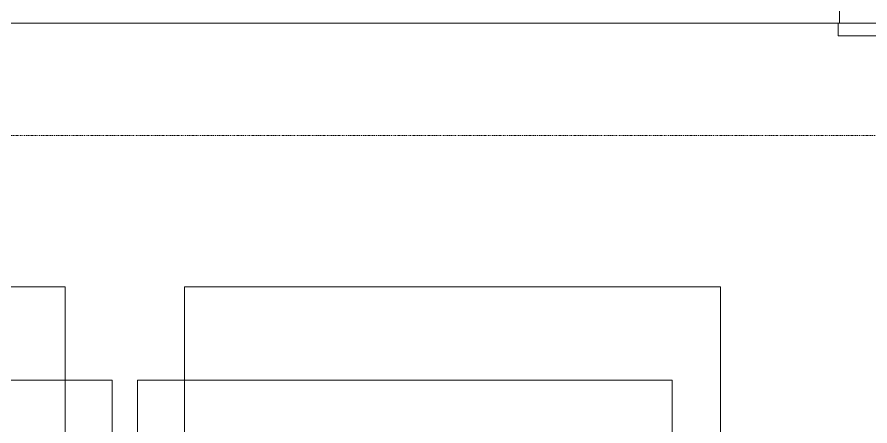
# Model space of a CAD drawing. Extents: x -1439 to 23780, y -1362 to 4476.
# Drawn here: x 9600.2 to 9736.9, y 2738.5 to 2804 of the extents above; entities that cross this region are included whole.
import ezdxf

# ---------------------------------------------------------------- set-up
doc = ezdxf.new("R2010")
doc.units = 0
doc.header["$MEASUREMENT"] = 0
doc.linetypes.add('Audi$0$DASHDOT2', pattern=[0.5, 0.25, -0.125, 0, -0.125])
doc.layers.get('0').update_dxf_attribs({"color": 9, "lineweight": 9})
for name, color, linetype, lineweight in [('Audi$0$05', 8, 'Continuous', 9), ('Audi$0$06D', 8, 'Continuous', 9), ('Audi$0$14', 8, 'Continuous', 9), ('Audi$0$24', 8, 'Audi$0$DASHDOT2', 9), ('Audi$0$35', 8, 'Continuous', 9)]:
    doc.layers.add(name, color=color, linetype=linetype, lineweight=lineweight)

# ---------------------------------------------------------------- blocks, each defined once
blk = doc.blocks.new('Audi$0$p-masa_160')
blk.add_line((7.57, 115.2), (7.57, 160))
blk.add_lwpolyline([(85.7, 115.2), (93.45, 115.2), (93.45, 174.97), (7.57, 174.97), (7.57, 160), (0, 160), (0, 0), (85.7, 0), (85.7, 115.2)], close=True)
at = {"flags": 128}
blk.add_lwpolyline([(7.57, 160), (7.57, 174.97), (93.45, 174.97), (93.45, 115.2), (85.7, 115.2)], dxfattribs=at)
for points in [[(85.7, 160), (85.7, 0), (0, 0), (0, 160), (85.7, 160)], [(85.7, 160), (85.7, 0), (0, 0), (0, 160)]]:
    blk.add_lwpolyline(points, close=True, dxfattribs=at)
blk = doc.blocks.new('Audi$0$fsdfsfsfsfd')
at = {"layer": 'Audi$0$06D', "elevation": 0}
blk.add_lwpolyline([(52591.75, -74474.98), (52589.75, -74474.98), (52589.75, -74595.98), (52591.75, -74595.98)], dxfattribs=at)

msp = doc.modelspace()

# ---------------------------------------------------------------- linework, layer by layer
at = {"layer": 'Audi$0$14'}
msp.add_lwpolyline([(9478, 2819.3), (9478, 2803), (9732, 2803), (9732, 2820.22)], dxfattribs=at)
at = {"layer": 'Audi$0$24'}
msp.add_lwpolyline([(6827.5, 2785), (11027.5, 2785)], dxfattribs=at)
at = {"layer": 'Audi$0$35'}
msp.add_lwpolyline([(9235.5, 2743), (9235.5, 2447), (9309.5, 2447), (9309.5, 2363), (9925.5, 2363), (9925.5, 2447), (9990.5, 2447), (9990.5, 2743), (9925.5, 2743), (9925.5, 2803), (9309.5, 2803), (9309.5, 2743)], close=True, dxfattribs=at)

# ---------------------------------------------------------------- block references
at = {"xscale": -1, "rotation": 270}
msp.add_blockref('Audi$0$fsdfsfsfsfd', (84327.79, -49788.75), dxfattribs=at)
at = {"layer": 'Audi$0$05', "xscale": -1}
msp.add_blockref('Audi$0$p-masa_160', (9615.48, 2585.82), dxfattribs=at)
at = {"layer": 'Audi$0$05'}
msp.add_blockref('Audi$0$p-masa_160', (9619.5, 2585.82), dxfattribs=at)

doc.saveas('drawing.dxf')
